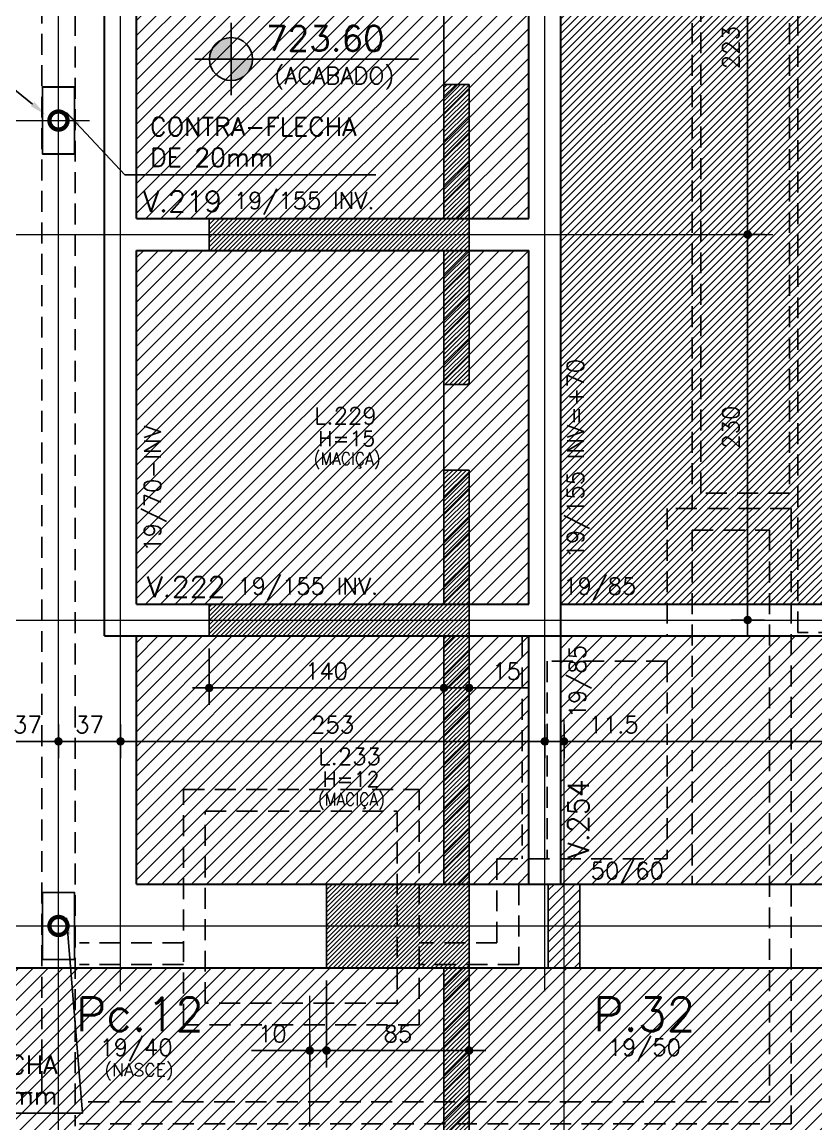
# Model space of a CAD drawing. Header units: inches. Extents: x 0 to 5940, y 0 to 4205.
# Drawn here: x 1826 to 2299, y 1956 to 2613 of the extents above; entities that cross this region are included whole.
import ezdxf
from ezdxf.enums import TextEntityAlignment as Align

# ---------------------------------------------------------------- set-up
doc = ezdxf.new("R2010")
doc.units = ezdxf.units.IN
doc.header["$LTSCALE"] = 50
doc.header["$MEASUREMENT"] = 0
doc.linetypes.add('HIDDEN', pattern=[0.375, 0.25, -0.125])
doc.linetypes.add('Linha de eixo - 1', pattern=[1, 0.75, -0.125, 0, -0.125])
for name, color, linetype in [('ALVENARIA', 10, 'HIDDEN'), ('CONTRA-FLECHA', 152, 'Continuous'), ('CORTE-FORMA', 1, 'Continuous'), ('COTA', 6, 'Continuous'), ('FO-HACHURA_PILAR-MORRE', 252, 'Continuous'), ('FO-TEXTO-LAJES', 152, 'Continuous'), ('FO-TEXTO-VIGAS', 3, 'Continuous'), ('HACHUR LAJE', 141, 'Continuous'), ('NIVEL-ARQUITETURA', 3, 'Continuous'), ('P-M', 7, 'Continuous'), ('P-N', 5, 'Continuous'), ('TEXTO', 3, 'Continuous')]:
    doc.layers.add(name, color=color, linetype=linetype)
for name, color, linetype, lineweight in [('FO-Eixos', 150, 'Continuous', 5), ('FO-Textos dos pilares', 3, 'Continuous', 20), ('FO-Vigas', 2, 'Continuous', 30)]:
    doc.layers.add(name, color=color, linetype=linetype, lineweight=lineweight)
doc.styles.add('ROMANS', font='romans.shx')
doc.dimstyles.new('COTA_50', dxfattribs={"dimscale": 5, "dimtxt": 2, "dimasz": 1, "dimexe": 2, "dimexo": 1.5, "dimgap": 1, "dimtad": 1, "dimzin": 12, "dimdsep": 46, "dimtxsty": 'ROMANS', "dimblk1": 'COTA', "dimblk2": 'COTA', "dimsah": 1, "dimcen": -4, "dimdle": 1.5, "dimclrd": 6, "dimclre": 6, "dimclrt": 3, "dimadec": 0, "dimazin": 0, "dimtfac": 1, "dimtofl": 0, "dimtmove": 0, "dimatfit": 3, "dimldrblk": 'COTA', "dimfxl": 1, "dimtolj": 1, "dimtzin": 12, "dimarcsym": 0})
doc.dimstyles.new('NOTA', dxfattribs={"dimscale": 5, "dimtxt": 2, "dimasz": 2, "dimexe": 1.5, "dimexo": 2, "dimgap": 1, "dimtad": 1, "dimdec": 1, "dimzin": 12, "dimdsep": 46, "dimtxsty": 'ROMANS', "dimcen": 0.09, "dimclrd": 8, "dimclre": 8, "dimclrt": 3, "dimadec": 0, "dimazin": 0, "dimtfac": 1, "dimtdec": 1, "dimtofl": 0, "dimtmove": 0, "dimatfit": 3, "dimfxl": 1, "dimtolj": 1, "dimtzin": 12, "dimarcsym": 0})
pattern_1 = [(45, (-4662.459, 9121.8574), (-4.4194174, 4.4194174), [])]

# ---------------------------------------------------------------- blocks, each defined once
blk = doc.blocks.new('COTA')
at = {"layer": 'COTA'}
for p, q in [((0, -2), (0, 2)), ((2, 0), (-2, 0))]:
    blk.add_line(p, q, dxfattribs=at)
at = {"layer": 'COTA', "const_width": 0.5}
blk.add_lwpolyline([(-0.25, 0, 1), (0.25, 0, 1)], format="xyb", close=True, dxfattribs=at)
blk = doc.blocks.new('*D20')
at = {"layer": 'COTA', "color": 6, "lineweight": -2, "transparency": 16777216}
for p, q in [((2007.19, 2041.71), (2007.19, 1989.84)), ((1992.19, 1999.84), (1962.43, 1999.84)), ((2012.19, 1999.84), (2017.19, 1999.84)), ((1997.19, 1993.28), (1997.19, 1989.84))]:
    blk.add_line(p, q, dxfattribs=at)
at = {"layer": 'Defpoints', "color": 0, "transparency": 16777216}
for p in [(2007.19, 2049.21), (1997.19, 2000.78), (1997.19, 1999.84)]:
    blk.add_point(p, dxfattribs=at)
at = {"layer": 'COTA', "color": 6, "lineweight": -2, "transparency": 16777216, "xscale": 5, "yscale": 5, "zscale": 5}
blk.add_blockref('COTA', (1997.19, 1999.84), dxfattribs=at)
at = {"layer": 'COTA', "color": 6, "lineweight": -2, "transparency": 16777216, "xscale": 5, "yscale": 5, "zscale": 5, "rotation": 180}
blk.add_blockref('COTA', (2007.19, 1999.84), dxfattribs=at)
at = {"layer": 'COTA', "color": 3, "transparency": 16777216, "insert": (1974.81, 2009.84), "char_height": 10, "attachment_point": 5, "style": 'ROMANS'}
blk.add_mtext('\\A1;10', dxfattribs=at)
blk = doc.blocks.new('*D21')
at = {"layer": 'COTA', "color": 6, "lineweight": -2, "transparency": 16777216}
for p, q in [((2007.19, 2006.36), (2007.19, 1989.84)), ((2092.19, 2006.36), (2092.19, 1989.84)), ((2012.19, 1999.84), (2087.19, 1999.84))]:
    blk.add_line(p, q, dxfattribs=at)
at = {"layer": 'Defpoints', "color": 0, "transparency": 16777216}
for p in [(2007.19, 2013.86), (2092.19, 2013.86), (2092.19, 1999.84)]:
    blk.add_point(p, dxfattribs=at)
at = {"layer": 'COTA', "color": 6, "lineweight": -2, "transparency": 16777216, "xscale": 5, "yscale": 5, "zscale": 5, "rotation": 180}
blk.add_blockref('COTA', (2007.19, 1999.84), dxfattribs=at)
at = {"layer": 'COTA', "color": 6, "lineweight": -2, "transparency": 16777216, "xscale": 5, "yscale": 5, "zscale": 5}
blk.add_blockref('COTA', (2092.19, 1999.84), dxfattribs=at)
at = {"layer": 'COTA', "color": 3, "transparency": 16777216, "insert": (2049.69, 2009.84), "char_height": 10, "attachment_point": 5, "style": 'ROMANS'}
blk.add_mtext('\\A1;85', dxfattribs=at)
blk = doc.blocks.new('*D24')
at = {"layer": 'COTA', "color": 6, "lineweight": -2, "transparency": 16777216}
for p, q in [((2072.19, 2216.21), (2067.19, 2216.21)), ((2097.19, 2216.21), (2126.95, 2216.21)), ((2077.19, 2212.13), (2077.19, 2206.21)), ((2092.19, 2212.13), (2092.19, 2206.21))]:
    blk.add_line(p, q, dxfattribs=at)
at = {"layer": 'Defpoints', "color": 0, "transparency": 16777216}
for p in [(2077.19, 2219.63), (2092.19, 2219.63), (2092.19, 2216.21)]:
    blk.add_point(p, dxfattribs=at)
at = {"layer": 'COTA', "color": 6, "lineweight": -2, "transparency": 16777216, "xscale": 5, "yscale": 5, "zscale": 5}
blk.add_blockref('COTA', (2077.19, 2216.21), dxfattribs=at)
at = {"layer": 'COTA', "color": 6, "lineweight": -2, "transparency": 16777216, "xscale": 5, "yscale": 5, "zscale": 5, "rotation": 180}
blk.add_blockref('COTA', (2092.19, 2216.21), dxfattribs=at)
at = {"layer": 'COTA', "color": 3, "transparency": 16777216, "insert": (2114.57, 2226.21), "char_height": 10, "attachment_point": 5, "style": 'ROMANS'}
blk.add_mtext('\\A1;15', dxfattribs=at)
blk = doc.blocks.new('*D25')
at = {"layer": 'COTA', "color": 6, "lineweight": -2, "transparency": 16777216}
for p, q in [((1937.19, 2239.71), (1937.19, 2206.21)), ((2072.19, 2216.21), (1942.19, 2216.21)), ((2077.19, 2209.03), (2077.19, 2206.21))]:
    blk.add_line(p, q, dxfattribs=at)
at = {"layer": 'Defpoints', "color": 0, "transparency": 16777216}
for p in [(1937.19, 2247.21), (1937.19, 2216.21), (2077.19, 2216.53)]:
    blk.add_point(p, dxfattribs=at)
at = {"layer": 'COTA', "color": 6, "lineweight": -2, "transparency": 16777216, "xscale": 5, "yscale": 5, "zscale": 5, "rotation": 180}
blk.add_blockref('COTA', (1937.19, 2216.21), dxfattribs=at)
at = {"layer": 'COTA', "color": 6, "lineweight": -2, "transparency": 16777216, "xscale": 5, "yscale": 5, "zscale": 5}
blk.add_blockref('COTA', (2077.19, 2216.21), dxfattribs=at)
at = {"layer": 'COTA', "color": 3, "transparency": 16777216, "insert": (2007.19, 2226.21), "char_height": 10, "attachment_point": 5, "style": 'ROMANS'}
blk.add_mtext('\\A1;140', dxfattribs=at)
blk = doc.blocks.new('*D120')
at = {"layer": 'COTA', "color": 6, "lineweight": -2, "transparency": 16777216}
for p, q in [((1810.3, 2180.85), (1810.3, 2194.32)), ((1847.3, 2180.85), (1847.3, 2194.32)), ((1815.3, 2184.32), (1842.3, 2184.32))]:
    blk.add_line(p, q, dxfattribs=at)
at = {"layer": 'Defpoints', "color": 0, "transparency": 16777216}
for p in [(1847.3, 2184.32), (1810.3, 2173.35), (1847.3, 2173.35)]:
    blk.add_point(p, dxfattribs=at)
at = {"layer": 'COTA', "color": 6, "lineweight": -2, "transparency": 16777216, "xscale": 5, "yscale": 5, "zscale": 5, "rotation": 180}
blk.add_blockref('COTA', (1810.3, 2184.32), dxfattribs=at)
at = {"layer": 'COTA', "color": 6, "lineweight": -2, "transparency": 16777216, "xscale": 5, "yscale": 5, "zscale": 5}
blk.add_blockref('COTA', (1847.3, 2184.32), dxfattribs=at)
at = {"layer": 'COTA', "color": 3, "transparency": 16777216, "insert": (1828.8, 2194.32), "char_height": 10, "attachment_point": 5, "style": 'ROMANS'}
blk.add_mtext('\\A1;37', dxfattribs=at)
blk = doc.blocks.new('*D121')
at = {"layer": 'COTA', "color": 6, "lineweight": -2, "transparency": 16777216}
for p, q in [((1847.3, 2181.41), (1847.3, 2194.32)), ((1884.3, 2181.41), (1884.3, 2194.32)), ((1852.3, 2184.32), (1879.3, 2184.32))]:
    blk.add_line(p, q, dxfattribs=at)
at = {"layer": 'Defpoints', "color": 0, "transparency": 16777216}
for p in [(1884.3, 2184.32), (1847.3, 2173.91), (1884.3, 2173.91)]:
    blk.add_point(p, dxfattribs=at)
at = {"layer": 'COTA', "color": 6, "lineweight": -2, "transparency": 16777216, "xscale": 5, "yscale": 5, "zscale": 5, "rotation": 180}
blk.add_blockref('COTA', (1847.3, 2184.32), dxfattribs=at)
at = {"layer": 'COTA', "color": 6, "lineweight": -2, "transparency": 16777216, "xscale": 5, "yscale": 5, "zscale": 5}
blk.add_blockref('COTA', (1884.3, 2184.32), dxfattribs=at)
at = {"layer": 'COTA', "color": 3, "transparency": 16777216, "insert": (1865.8, 2194.32), "char_height": 10, "attachment_point": 5, "style": 'ROMANS'}
blk.add_mtext('\\A1;37', dxfattribs=at)
blk = doc.blocks.new('*D122')
at = {"layer": 'COTA', "color": 6, "lineweight": -2, "transparency": 16777216}
for p, q in [((1884.3, 2181.97), (1884.3, 2194.32)), ((2137.3, 2181.97), (2137.3, 2194.32)), ((1889.3, 2184.32), (2132.3, 2184.32))]:
    blk.add_line(p, q, dxfattribs=at)
at = {"layer": 'Defpoints', "color": 0, "transparency": 16777216}
for p in [(2137.3, 2184.32), (1884.3, 2174.47), (2137.3, 2174.47)]:
    blk.add_point(p, dxfattribs=at)
at = {"layer": 'COTA', "color": 6, "lineweight": -2, "transparency": 16777216, "xscale": 5, "yscale": 5, "zscale": 5, "rotation": 180}
blk.add_blockref('COTA', (1884.3, 2184.32), dxfattribs=at)
at = {"layer": 'COTA', "color": 6, "lineweight": -2, "transparency": 16777216, "xscale": 5, "yscale": 5, "zscale": 5}
blk.add_blockref('COTA', (2137.3, 2184.32), dxfattribs=at)
at = {"layer": 'COTA', "color": 3, "transparency": 16777216, "insert": (2010.8, 2194.32), "char_height": 10, "attachment_point": 5, "style": 'ROMANS'}
blk.add_mtext('\\A1;253', dxfattribs=at)
blk = doc.blocks.new('*D123')
at = {"layer": 'COTA', "color": 6, "lineweight": -2, "transparency": 16777216}
for p, q in [((2137.3, 2185.23), (2137.3, 2194.32)), ((2148.8, 2185.23), (2148.8, 2194.32)), ((2132.3, 2184.32), (2127.3, 2184.32)), ((2153.8, 2184.32), (2197.85, 2184.32))]:
    blk.add_line(p, q, dxfattribs=at)
at = {"layer": 'Defpoints', "color": 0, "transparency": 16777216}
for p in [(2148.8, 2184.32), (2137.3, 2177.73), (2148.8, 2177.73)]:
    blk.add_point(p, dxfattribs=at)
at = {"layer": 'COTA', "color": 6, "lineweight": -2, "transparency": 16777216, "xscale": 5, "yscale": 5, "zscale": 5}
blk.add_blockref('COTA', (2137.3, 2184.32), dxfattribs=at)
at = {"layer": 'COTA', "color": 6, "lineweight": -2, "transparency": 16777216, "xscale": 5, "yscale": 5, "zscale": 5, "rotation": 180}
blk.add_blockref('COTA', (2148.8, 2184.32), dxfattribs=at)
at = {"layer": 'COTA', "color": 3, "transparency": 16777216, "insert": (2178.33, 2194.32), "char_height": 10, "attachment_point": 5, "style": 'ROMANS'}
blk.add_mtext('\\A1;11.5', dxfattribs=at)
blk = doc.blocks.new('*D124')
at = {"layer": 'COTA', "color": 6, "lineweight": -2, "transparency": 16777216}
for p, q in [((2148.8, 2181.56), (2148.8, 2194.32)), ((2556.3, 2181.56), (2556.3, 2194.32)), ((2153.8, 2184.32), (2551.3, 2184.32))]:
    blk.add_line(p, q, dxfattribs=at)
at = {"layer": 'Defpoints', "color": 0, "transparency": 16777216}
for p in [(2556.3, 2184.32), (2148.8, 2174.06), (2556.3, 2174.06)]:
    blk.add_point(p, dxfattribs=at)
at = {"layer": 'COTA', "color": 6, "lineweight": -2, "transparency": 16777216, "xscale": 5, "yscale": 5, "zscale": 5, "rotation": 180}
blk.add_blockref('COTA', (2148.8, 2184.32), dxfattribs=at)
at = {"layer": 'COTA', "color": 6, "lineweight": -2, "transparency": 16777216, "xscale": 5, "yscale": 5, "zscale": 5}
blk.add_blockref('COTA', (2556.3, 2184.32), dxfattribs=at)
at = {"layer": 'COTA', "color": 3, "transparency": 16777216, "insert": (2352.55, 2194.32), "char_height": 10, "attachment_point": 5, "style": 'ROMANS'}
blk.add_mtext('\\A1;407.5', dxfattribs=at)
blk = doc.blocks.new('*D235')
at = {"layer": 'COTA', "color": 6, "lineweight": -2, "transparency": 16777216}
for p, q in [((2255.26, 2486.71), (2268.27, 2486.71)), ((2258.27, 2481.71), (2258.27, 2261.71)), ((2255.26, 2256.71), (2268.27, 2256.71))]:
    blk.add_line(p, q, dxfattribs=at)
at = {"layer": 'Defpoints', "color": 0, "transparency": 16777216}
for p in [(2247.76, 2486.71), (2247.76, 2256.71), (2258.27, 2256.71)]:
    blk.add_point(p, dxfattribs=at)
at = {"layer": 'COTA', "color": 6, "lineweight": -2, "transparency": 16777216, "xscale": 5, "yscale": 5, "zscale": 5}
for p, rotation in [((2258.27, 2486.71), 90), ((2258.27, 2256.71), 270)]:
    blk.add_blockref('COTA', p, dxfattribs=dict(at, rotation=rotation))
at = {"layer": 'COTA', "color": 3, "transparency": 16777216, "insert": (2248.27, 2371.71), "char_height": 10, "attachment_point": 5, "rotation": 90, "style": 'ROMANS'}
blk.add_mtext('\\A1;230', dxfattribs=at)
blk = doc.blocks.new('*D362')
at = {"layer": 'COTA', "color": 6, "lineweight": -2, "transparency": 16777216}
for p, q in [((2255.14, 2709.71), (2268.27, 2709.71)), ((2258.27, 2491.71), (2258.27, 2704.71)), ((2255.14, 2486.71), (2268.27, 2486.71))]:
    blk.add_line(p, q, dxfattribs=at)
at = {"layer": 'Defpoints', "color": 0, "transparency": 16777216}
for p in [(2247.64, 2709.71), (2258.27, 2709.71), (2247.64, 2486.71)]:
    blk.add_point(p, dxfattribs=at)
at = {"layer": 'COTA', "color": 6, "lineweight": -2, "transparency": 16777216, "xscale": 5, "yscale": 5, "zscale": 5}
for p, rotation in [((2258.27, 2709.71), 90), ((2258.27, 2486.71), 270)]:
    blk.add_blockref('COTA', p, dxfattribs=dict(at, rotation=rotation))
at = {"layer": 'COTA', "color": 3, "transparency": 16777216, "insert": (2248.27, 2598.21), "char_height": 10, "attachment_point": 5, "rotation": 90, "style": 'ROMANS'}
blk.add_mtext('\\A1;223', dxfattribs=at)

msp = doc.modelspace()

# ---------------------------------------------------------------- hatches: boundary and pattern name
at = {"layer": 'CORTE-FORMA'}
h = msp.add_hatch(dxfattribs=at)
h.set_pattern_fill('ANSI31', color=70, scale=15)
h.set_pattern_definition([(45, (-4662.459, 9153.8574), (-1.3258252, 1.3258252), [])])
h.paths.add_polyline_path([(1937.192, 2477.207), (2077.192, 2477.207), (2077.192, 2397.207), (2092.192, 2397.207), (2092.192, 2576.207), (2077.192, 2576.207), (2077.192, 2496.207), (1937.192, 2496.207)])
h = msp.add_hatch(dxfattribs=at)
h.set_pattern_fill('ANSI31', color=70, scale=15)
h.set_pattern_definition([(45, (-4662.459, 9121.8574), (-1.3258252, 1.3258252), [])])
edge = h.paths.add_edge_path()
edge.add_line((1937.192, 2266.207), (2077.192, 2266.207))
edge.add_line((1937.192, 2266.207), (1937.192, 2247.207))
edge.add_line((1937.192, 2247.207), (2077.192, 2247.207))
edge.add_line((2077.192, 2346.207), (2077.192, 2266.207))
edge.add_line((2092.192, 2346.207), (2092.192, 1785.207))
edge.add_line((2077.192, 2346.207), (2092.192, 2346.207))
edge.add_line((2077.192, 2247.207), (2077.192, 2099.207))
edge.add_line((2007.192, 2099.207), (2077.192, 2099.207))
edge.add_line((2007.192, 2099.207), (2007.192, 2049.207))
edge.add_line((2007.192, 2049.207), (2077.192, 2049.207))
edge.add_line((2077.192, 2049.207), (2077.192, 1977.207))
edge.add_line((2077.192, 1977.207), (2077.192, 1974.207))
edge.add_line((2077.192, 1974.207), (2077.192, 1955.207))
edge.add_line((2077.192, 1955.207), (2077.192, 1952.207))
edge.add_line((2077.192, 1952.207), (2077.192, 1804.207))
edge.add_line((1997.192, 1804.207), (2077.192, 1804.207))
edge.add_line((2012.192, 1785.207), (2092.192, 1785.207))
edge.add_line((2009.192, 1744.707), (2009.192, 1785.207))
edge.add_line((1997.192, 1744.707), (1997.192, 1804.207))
edge.add_line((1997.192, 1744.707), (2009.192, 1744.707))
at = {"layer": 'FO-HACHURA_PILAR-MORRE'}
h = msp.add_hatch(dxfattribs=at)
h.set_pattern_fill('ANSI31', color=256, scale=35)
h.set_pattern_definition([(45, (-4340.959, 9121.8574), (-3.0935922, 3.0935922), [])])
h.paths.add_polyline_path([(2158.304, 2099.207), (2148.804, 2099.207), (2139.304, 2099.207), (2139.304, 2074.207), (2139.304, 2049.207), (2148.804, 2049.207), (2158.304, 2049.207), (2158.304, 2074.207)])
at = {"layer": 'HACHUR LAJE'}
h = msp.add_hatch(dxfattribs=at)
h.set_pattern_fill('ANSI31', color=21, scale=25)
h.set_pattern_definition([(45, (-4662.459, 9121.8574), (-2.2097087, 2.2097087), [])])
h.paths.add_polyline_path([(2632.304, 3729.683), (2146.804, 3724.194), (2146.804, 3551.707), (1547.804, 3551.707), (1547.804, 3717.422), (1078.304, 3712.114), (1078.304, 3212.207), (1077.804, 3212.207), (1077.804, 2266.207), (1547.804, 2266.207), (1547.804, 3159.707), (2146.804, 3159.707), (2146.804, 2266.207), (2632.804, 2266.207), (2632.804, 3212.207), (2632.304, 3212.207)])
h = msp.add_hatch(dxfattribs=at)
h.set_pattern_fill('ANSI31', color=256, scale=50)
h.set_pattern_definition(pattern_1)
h.paths.add_polyline_path([(1893.804, 2496.207), (2127.804, 2496.207), (2127.804, 3140.707), (1893.804, 3140.707)])
h.paths.add_polyline_path([(2016.804, 2724.707), (2035.804, 2724.707), (2035.804, 2704.707), (2035.804, 2684.707), (2016.804, 2684.707), (2016.804, 2704.707)], flags=16)
h = msp.add_hatch(dxfattribs=at)
h.set_pattern_fill('ANSI31', color=256, scale=50)
h.set_pattern_definition(pattern_1)
h.paths.add_polyline_path([(2127.804, 2477.207), (1893.804, 2477.207), (1893.804, 2266.207), (2127.804, 2266.207)])
h = msp.add_hatch(dxfattribs=at)
h.set_pattern_fill('ANSI31', color=256, scale=50)
h.set_pattern_definition(pattern_1)
h.paths.add_polyline_path([(1893.804, 2247.207), (1893.804, 2099.207), (2127.804, 2099.207), (2127.804, 2247.207)])
h = msp.add_hatch(dxfattribs=at)
h.set_pattern_fill('ANSI31', color=256, scale=50)
h.set_pattern_definition(pattern_1)
h.paths.add_polyline_path([(2632.804, 2099.207), (2632.804, 2247.207), (2146.804, 2247.207), (2146.804, 2099.207), (2148.804, 2099.207), (2158.304, 2099.207)])
h = msp.add_hatch(dxfattribs=at)
h.set_pattern_fill('ANSI31', color=256, scale=50)
h.set_pattern_definition(pattern_1)
h.paths.add_polyline_path([(1094.454, 2049.207), (1085.304, 2049.207), (1085.304, 1804.207), (1398.754, 1804.207), (2279.304, 1804.207), (2478.304, 1804.207), (2632.804, 1804.207), (2632.804, 2049.207)])
at = {"layer": 'NIVEL-ARQUITETURA'}
h = msp.add_hatch(color=1, dxfattribs=at)
h.paths.add_polyline_path([(1962.065, 2586.442), (1963.041, 2591.35), (1950.216, 2591.35), (1950.216, 2582.421), (1955.535, 2579.776), (1959.284, 2582.281)])
h.paths.add_polyline_path([(1950.216, 2582.421), (1950.216, 2578.525), (1955.124, 2579.501), (1955.535, 2579.776)])
h.paths.add_polyline_path([(1950.216, 2604.175), (1945.308, 2603.199), (1941.147, 2600.418), (1938.367, 2596.258), (1937.391, 2591.35), (1950.216, 2591.35)])

# ---------------------------------------------------------------- linework, layer by layer
at = {"layer": 'ALVENARIA'}
for p, q in [((1857.27, 3030.172), (1857.27, 1954.672)), ((2284.304, 2323.309), (2210.304, 2323.309)), ((2284.304, 2323.309), (2284.304, 1956.207)), ((2123.804, 2247.207), (2123.804, 2114.207)), ((2138.804, 2232.207), (2138.804, 2114.207)), ((2210.304, 2232.207), (2138.804, 2232.207)), ((2210.304, 2232.207), (2210.304, 2114.207)), ((1921.804, 2015.207), (1921.804, 2155.707)), ((1921.804, 2155.707), (2062.304, 2155.707)), ((2062.304, 2155.707), (2062.304, 2015.207)), ((2108.804, 2114.207), (2210.304, 2114.207)), ((2121.804, 2099.207), (2121.804, 2051.207)), ((1921.804, 2051.207), (1859.804, 2051.207)), ((2121.804, 2051.207), (2062.304, 2051.207)), ((2062.304, 2015.207), (1921.804, 2015.207)), ((2284.304, 1956.207), (1859.804, 1956.207))]:
    msp.add_line(p, q, dxfattribs=at)
at = {"layer": 'ALVENARIA', "flags": 128}
for points in [[(1837.338, 3300.172), (1837.338, 1974.672), (1085.304, 1974.672)], [(2225.304, 3025.207), (2225.304, 2323.309)], [(2230.304, 2332.309), (2230.304, 3025.207)], [(2283.304, 3025.207), (2283.304, 2332.309)], [(2288.304, 2249.207), (2288.304, 3030.207)], [(2283.304, 2332.309), (2230.304, 2332.309)], [(2210.304, 2323.309), (2210.304, 2247.207)], [(2225.304, 2310.309), (2271.304, 2310.309)], [(2225.304, 2310.309), (2225.304, 2099.207)], [(2271.304, 2310.309), (2271.304, 1969.207)], [(2406.804, 2249.207), (2288.304, 2249.207)], [(1934.804, 2028.207), (1934.804, 2142.707)], [(1934.804, 2142.707), (2049.304, 2142.707)], [(2049.304, 2142.707), (2049.304, 2028.207)], [(2108.804, 2114.207), (2108.804, 2064.207)], [(1921.804, 2064.207), (1859.804, 2064.207)], [(2108.804, 2064.207), (2062.304, 2064.207)], [(2049.304, 2028.207), (1934.804, 2028.207)], [(2271.304, 1969.207), (1859.804, 1969.207)]]:
    msp.add_lwpolyline(points, dxfattribs=at)
at = {"layer": 'CONTRA-FLECHA', "linetype": 'Continuous', "const_width": 2.56}
for points in [[(1843.486, 2550.889, 1), (1851.122, 2558.525, 1)], [(1843.486, 2070.389, 1), (1851.122, 2078.025, 1)]]:
    msp.add_lwpolyline(points, format="xyb", close=True, dxfattribs=at)
at = {"layer": 'CORTE-FORMA', "color": 70}
for p, q in [((2077.192, 2576.207), (2092.192, 2576.207)), ((2077.192, 2397.207), (2092.192, 2397.207)), ((2077.192, 2346.207), (2092.192, 2346.207))]:
    msp.add_line(p, q, dxfattribs=at)
at = {"layer": 'CORTE-FORMA'}
for p, q in [((2092.192, 2576.207), (2092.192, 2397.207)), ((1937.192, 2496.207), (1937.192, 2477.207)), ((1937.192, 2496.207), (2077.192, 2496.207)), ((1937.192, 2477.207), (2077.192, 2477.207)), ((2092.192, 2346.207), (2092.192, 1785.207)), ((1937.192, 2266.207), (1937.192, 2247.207)), ((1937.192, 2266.207), (2077.192, 2266.207)), ((1937.192, 2247.207), (2077.192, 2247.207)), ((2077.192, 2247.207), (2077.192, 2099.207)), ((2007.192, 2099.207), (2007.192, 2049.207)), ((2007.192, 2099.207), (2077.192, 2099.207)), ((2007.192, 2049.207), (2077.192, 2049.207))]:
    msp.add_line(p, q, dxfattribs=at)
at = {"layer": 'CORTE-FORMA', "color": 8}
msp.add_line((2077.192, 2346.207), (2077.192, 2397.207), dxfattribs=at)
at = {"layer": 'CORTE-FORMA', "color": 8, "flags": 128}
msp.add_lwpolyline([(2077.192, 3080.707), (2077.192, 2576.207)], dxfattribs=at)
at = {"layer": 'CORTE-FORMA', "flags": 128}
for points in [[(2077.192, 2576.207), (2077.192, 2496.207)], [(2077.192, 2477.207), (2077.192, 2397.207)], [(2077.192, 2346.207), (2077.192, 2266.207)], [(2077.192, 2049.207), (2077.192, 1977.207), (2077.192, 1974.207), (2077.192, 1955.207), (2077.192, 1952.207), (2077.192, 1804.207)]]:
    msp.add_lwpolyline(points, dxfattribs=at)
at = {"layer": 'COTA', "color": 6, "linetype": 'Linha de eixo - 1', "lineweight": 13}
msp.add_line((1997.192, 1804.207), (1997.192, 2032.54), dxfattribs=at)
at = {"layer": 'FO-Eixos'}
for p, q in [((1847.304, 1775.952), (1847.304, 3902.756)), ((2137.304, 2035.401), (2137.304, 3902.756)), ((1884.304, 2035.401), (1884.304, 3329.312)), ((1422.041, 2554.707), (1865.74, 2554.707)), ((1422.041, 2486.707), (2273.274, 2486.707)), ((934.773, 2256.707), (2804.354, 2256.707)), ((2148.804, 919.124), (2148.804, 2197.835)), ((219.571, 2074.207), (3209.151, 2074.207))]:
    msp.add_line(p, q, dxfattribs=at)
at = {"layer": 'FO-Vigas'}
for p, q in [((2146.804, 2099.207), (2146.804, 3212.207)), ((1874.804, 2247.207), (1874.804, 3159.707)), ((1893.804, 2496.207), (1893.804, 3140.707)), ((2127.804, 2496.207), (2127.804, 3140.707)), ((1893.804, 2496.207), (2127.804, 2496.207)), ((1893.804, 2477.207), (2127.804, 2477.207)), ((1893.804, 2266.207), (1893.804, 2477.207)), ((2127.804, 2266.207), (2127.804, 2477.207)), ((1893.804, 2266.207), (2127.804, 2266.207)), ((2146.804, 2266.207), (2632.804, 2266.207)), ((1874.804, 2247.207), (2146.804, 2247.207)), ((1893.804, 2099.207), (1893.804, 2247.207)), ((2127.804, 2099.207), (2127.804, 2247.207)), ((2146.804, 2247.207), (2632.804, 2247.207)), ((1094.454, 2049.207), (2632.804, 2049.207))]:
    msp.add_line(p, q, dxfattribs=at)
at = {"layer": 'FO-Vigas', "linetype": 'Continuous'}
msp.add_line((1893.804, 2099.207), (2632.804, 2099.207), dxfattribs=at)
at = {"layer": 'NIVEL-ARQUITETURA', "color": 1}
for p, q in [((1950.216, 2612.892), (1950.216, 2569.807)), ((1928.673, 2591.35), (2062.089, 2591.35))]:
    msp.add_line(p, q, dxfattribs=at)
msp.add_circle((1950.216, 2591.35), 12.825, dxfattribs=at)
at = {"layer": 'P-M'}
msp.add_lwpolyline([(2158.304, 2099.207), (2148.804, 2099.207), (2139.304, 2099.207), (2139.304, 2074.207), (2139.304, 2049.207), (2148.804, 2049.207), (2158.304, 2049.207), (2158.304, 2074.207), (2158.304, 2099.207)], close=True, dxfattribs=at)
at = {"layer": 'P-N'}
for points in [[(1837.77, 2574.707), (1856.77, 2574.707), (1856.77, 2534.707), (1837.77, 2534.707)], [(1837.804, 2534.742), (1847.304, 2534.742), (1856.804, 2534.742), (1856.804, 2554.742), (1856.804, 2574.742), (1847.304, 2574.742), (1837.804, 2574.742), (1837.804, 2554.742), (1837.804, 2534.742)], [(1837.77, 2094.207), (1856.77, 2094.207), (1856.77, 2054.207), (1837.77, 2054.207)]]:
    msp.add_lwpolyline(points, close=True, dxfattribs=at)
at = {"layer": 'TEXTO', "color": 8}
msp.add_line((1831.889, 2564.474), (1802.786, 2587.857), dxfattribs=at)
msp.add_solid([(1832.932, 2565.774), (1830.845, 2563.175), (1839.684, 2558.211)], dxfattribs=at)

# ---------------------------------------------------------------- texts
at = {"layer": 'CONTRA-FLECHA', "char_height": 11, "style": 'ROMANS'}
for insert, attachment_point in [((1901.914, 2541.91), 4), ((1846.581, 1982.282), 6)]:
    msp.add_mtext('{\\Fromans.shx;CONTRA-FLECHA\\PDE 20mm}', dxfattribs=dict(at, insert=insert, attachment_point=attachment_point))
at = {"layer": 'FO-TEXTO-LAJES', "style": 'ROMANS'}
for s, p in [('L.229', (1999.773, 2373.549)), ('L.233', (2002.321, 2170.345))]:
    msp.add_text(s, height=10, dxfattribs=at).set_placement(p)
at = {"layer": 'FO-TEXTO-LAJES', "color": 3, "style": 'ROMANS'}
for s, p in [('H=15', (2002.2, 2360.467)), ('H=12', (2004.748, 2157.264))]:
    msp.add_text(s, height=9, dxfattribs=at).set_placement(p)
at = {"layer": 'FO-TEXTO-LAJES', "color": 4, "style": 'ROMANS', "width": 0.9}
for p in [(1999.454, 2349.25), (2002.003, 2146.046)]:
    msp.add_text('(MACIÇA)', height=7.5, dxfattribs=at).set_placement(p)
at = {"layer": 'FO-TEXTO-VIGAS', "color": 1, "style": 'ROMANS'}
for s, p in [('V.219', (1897.635, 2500.266)), ('V.222', (1899.809, 2270.266))]:
    msp.add_text(s, height=12.5, dxfattribs=at).set_placement(p)
at = {"layer": 'FO-TEXTO-VIGAS', "style": 'ROMANS'}
for s, p in [('19/155 INV.', (1951.83, 2501.956)), ('19/155 INV.', (1954.003, 2271.956)), ('19/85', (2148.274, 2271.956)), ('50/60', (2164.691, 2102.22))]:
    msp.add_text(s, height=10, dxfattribs=at).set_placement(p)
for s, p in [('19/155 INV=+70', (2160.629, 2293.415)), ('19/70-INV', (1908.396, 2297.427)), ('19/85', (2161.819, 2198.141))]:
    msp.add_text(s, height=10, rotation=90, dxfattribs=at).set_placement(p)
at = {"layer": 'FO-TEXTO-VIGAS', "color": 1, "style": 'ROMANS'}
msp.add_text('V.254', height=12.5, rotation=90, dxfattribs=at).set_placement((2163.509, 2114.525))
at = {"layer": 'FO-Textos dos pilares', "color": 1, "style": 'ROMANS'}
for s, p in [('Pc.12', (1857.73, 2011.49)), ('P.32', (2166.234, 2011.49))]:
    msp.add_text(s, height=20, dxfattribs=at).set_placement(p)
at = {"layer": 'FO-Textos dos pilares', "color": 3, "style": 'ROMANS'}
for s, p in [('19/40', (1871.722, 1996.797)), ('19/50', (2174.818, 1996.797))]:
    msp.add_text(s, height=10, dxfattribs=at).set_placement(p)
at = {"layer": 'FO-Textos dos pilares', "color": 4, "style": 'ROMANS'}
msp.add_text('(NASCE)', height=7.5, dxfattribs=at).set_placement((1874.732, 1984.63))
at = {"layer": 'NIVEL-ARQUITETURA', "color": 1, "style": 'ROMANS'}
msp.add_text('723.60', height=15, dxfattribs=at).set_placement((1971.071, 2596.209))
at = {"layer": 'NIVEL-ARQUITETURA', "color": 3, "style": 'ROMANS'}
msp.add_text('(ACABADO)', height=10, dxfattribs=at).set_placement((2011.83, 2576.472), align=Align.CENTER)

# ---------------------------------------------------------------- dimensions: what is measured, and where the dimension line sits
at = {"layer": 'COTA'}
for base, p1, p2, picture, middle in [((2258.274, 2709.707), (2247.636, 2486.707), (2247.636, 2709.707), '*D362', (2248.274, 2598.207)), ((2258.274, 2256.707), (2247.757, 2486.707), (2247.757, 2256.707), '*D235', (2248.274, 2371.707))]:
    dim = msp.add_linear_dim(base=base, p1=p1, p2=p2, angle=90, dimstyle='COTA_50', dxfattribs=at)
    dim.commit()
    dim.dimension.update_dxf_attribs({"geometry": picture, "text_midpoint": middle})
for base, p1, p2, picture, middle in [((1937.192, 2216.214), (2077.192, 2216.535), (1937.192, 2247.207), '*D25', (2007.192, 2226.214)), ((2092.192, 2216.214), (2077.192, 2219.634), (2092.192, 2219.634), '*D24', (2114.573, 2226.214)), ((1847.304, 2184.325), (1810.304, 2173.352), (1847.304, 2173.352), '*D120', (1828.804, 2194.325)), ((1884.304, 2184.325), (1847.304, 2173.911), (1884.304, 2173.911), '*D121', (1865.804, 2194.325)), ((2137.304, 2184.325), (1884.304, 2174.47), (2137.304, 2174.47), '*D122', (2010.804, 2194.325)), ((2148.804, 2184.325), (2137.304, 2177.733), (2148.804, 2177.733), '*D123', (2178.328, 2194.325)), ((2556.304, 2184.325), (2148.804, 2174.056), (2556.304, 2174.056), '*D124', (2352.554, 2194.325)), ((1997.192, 1999.842), (2007.192, 2049.207), (1997.192, 2000.776), '*D20', (1974.811, 2009.842)), ((2092.192, 1999.842), (2007.192, 2013.855), (2092.192, 2013.855), '*D21', (2049.692, 2009.842))]:
    dim = msp.add_linear_dim(base=base, p1=p1, p2=p2, dimstyle='COTA_50', dxfattribs=at)
    dim.commit()
    dim.dimension.update_dxf_attribs({"geometry": picture, "text_midpoint": middle})

# ---------------------------------------------------------------- leaders
at = {"layer": 'CONTRA-FLECHA', "color": 8, "annotation_type": 0, "has_hookline": 1, "text_width": 134.619}
for points, hookline_direction in [([(1852.077, 2559.48), (1886.914, 2522.243), (1896.914, 2522.243)], 0), ([(1852.077, 2078.98), (1861.581, 1962.615), (1851.581, 1962.615)], 1)]:
    msp.add_leader(points, dimstyle='NOTA', dxfattribs=dict(at, hookline_direction=hookline_direction))

doc.saveas('drawing.dxf')
